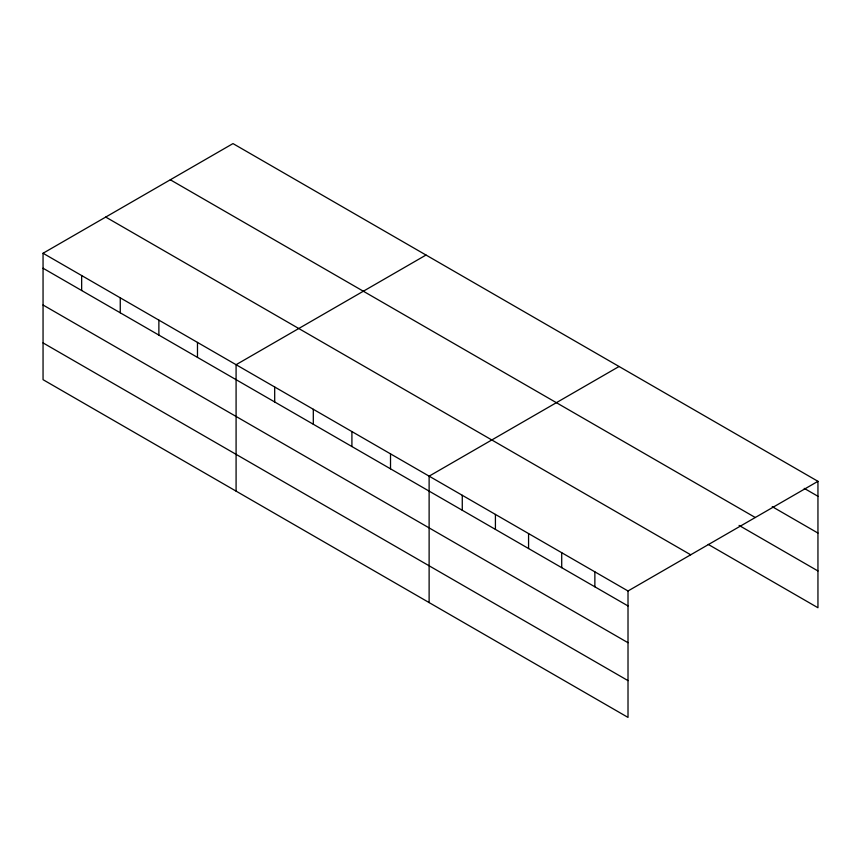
<?xml version="1.0" encoding="UTF-8"?>
<svg xmlns="http://www.w3.org/2000/svg" width="861" height="861" viewBox="0 0 861 861"><rect width="100%" height="100%" fill="white"/><g stroke="black" fill="none" stroke-linecap="round" stroke-linejoin="round"><path stroke-width="1.29" d="M628.013 642.726L628.013 590.98L43.05 253.252L43.05 379.679L628.013 717.407L628.013 642.726L43.05 305.009M708.216 544.389L817.95 607.748L817.95 481.321L232.987 143.593L43.05 253.252M426.023 255.039L236.086 364.698L236.086 491.136M619.059 366.495L429.122 476.155L429.122 602.582M628.013 590.98L817.95 481.321M804.239 488.37L817.95 496.28M772.231 506.666L817.95 533.067M170.306 179.777L755.269 517.504M739.082 525.425L817.95 570.961M105.731 217.069L690.694 554.785M43.05 268.223L628.013 605.95M43.05 342.904L628.013 680.62M594.865 571.844L594.865 586.804M561.716 552.697L561.716 567.668M528.568 533.562L528.568 548.532M495.419 514.426L495.419 529.397M462.271 495.29L462.271 510.261M390.517 453.865L390.517 468.825M351.912 431.576L351.912 446.536M313.307 409.287L313.307 424.247M274.691 386.987L274.691 401.958M197.481 342.409L197.481 357.38M158.876 320.12L158.876 335.09M120.26 297.831L120.26 312.801M81.655 275.542L81.655 290.512"/></g></svg>
